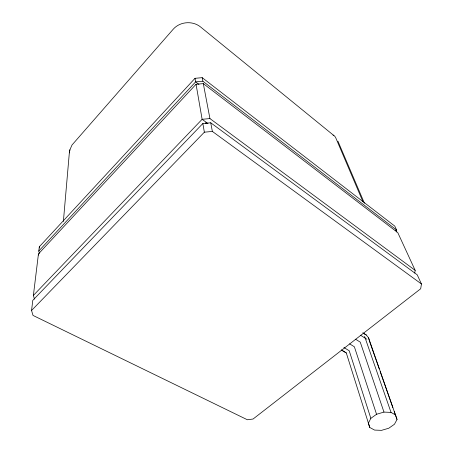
<?xml version="1.0" encoding="UTF-8"?>
<svg xmlns="http://www.w3.org/2000/svg" width="453" height="453" viewBox="0 0 453 453"><rect width="100%" height="100%" fill="white"/><g stroke="black" fill="none" stroke-linecap="round" stroke-linejoin="round"><path stroke-width="0.68" d="M63.38 221.455L69.332 152.882L69.909 149.784L72.01 145L173.21 29.23C179.932 21.506 192.576 20.504 200.515 26.92L333.906 135.572M31.557 310.486L32.786 300.362L202.859 123.527L210.724 122.78L417.23 274.824L421.443 283.974L420.69 288.759L253.068 419.025L247.355 419.755L33.012 315.424L31.557 310.486L204.36 132.191L212.361 131.421L421.443 283.974M34.451 299.105L33.392 295.413L38.443 253.918L196.047 84.269L203.306 83.612L397.779 232.616L415.163 270.345L414.761 273.063M39.434 253.459L38.788 251.041L39.309 246.783L195.017 78.312L202.185 77.667L394.778 226.109L396.573 229.999L396.33 231.998M69.332 152.882L69.519 151.863M69.717 150.792L69.909 149.784M395.814 415.129L391.035 412.411L383.968 412.088L376.551 414.274L370.837 418.351L368.374 423.193L369.767 427.473L374.586 430.078L381.522 430.35L388.765 428.232L394.444 424.263L397.038 419.478L368.572 337.853L366.313 335.005L362.791 332.762M38.788 251.041L195.634 81.868L202.853 81.217L396.573 229.999M33.392 295.413L202.123 119.303L209.926 118.567L415.163 270.345M205.3 123.369L206.279 122.355L206.5 123.561M395.299 230.73L396.369 229.841M363.306 333.346L366.313 335.005M341.5 349.988L346.273 352.87L369.767 427.473M341.426 350.05L346.268 352.972M343.867 347.502L349.218 350.752L370.837 418.351M349.62 343.855L354.365 346.772L376.551 414.274M355.554 339.218L360.265 342.157L383.968 412.088M360.492 335.226L366.873 339.252M207.989 123.607L202.123 119.303L196.047 84.269M198.946 84.394L195.634 81.868L195.017 78.312M337.949 141.211L364.416 203.221M362.87 201.557L335.786 137.888A18.137 9.621 -45.4 0 0 333.017 135.079M369.427 341.064L379.257 368.974M380.192 371.63L392.83 407.513M394.235 411.505L397.038 419.478M364.603 336.381L391.035 412.411M38.443 253.918L38.765 255.124M368.572 337.853L369.257 340.424M39.309 246.783L39.626 247.989M202.185 77.667L202.853 81.217M203.306 83.612L209.926 118.567M210.724 122.78L212.361 131.421M202.859 123.527L204.36 132.191"/></g></svg>
